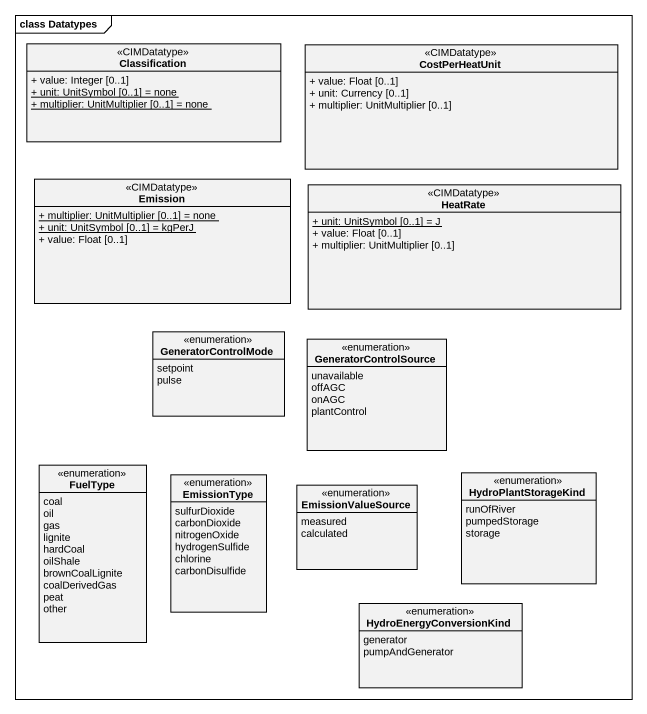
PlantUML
@startuml
mainframe class Datatypes
hide circle
hide empty members
skinparam classAttributeIconSize 0
class Classification <<CIMDatatype>> {
  + value: Integer [0..1]
  {static} + unit: UnitSymbol [0..1] = none
  {static} + multiplier: UnitMultiplier [0..1] = none
}
class CostPerHeatUnit <<CIMDatatype>> {
  + value: Float [0..1]
  + unit: Currency [0..1]
  + multiplier: UnitMultiplier [0..1]
}
class Emission <<CIMDatatype>> {
  {static} + multiplier: UnitMultiplier [0..1] = none
  {static} + unit: UnitSymbol [0..1] = kgPerJ
  + value: Float [0..1]
}
class HeatRate <<CIMDatatype>> {
  {static} + unit: UnitSymbol [0..1] = J
  + value: Float [0..1]
  + multiplier: UnitMultiplier [0..1]
}
enum GeneratorControlMode {
  setpoint
  pulse
}
enum GeneratorControlSource {
  unavailable
  offAGC
  onAGC
  plantControl
}
enum FuelType {
  coal
  oil
  gas
  lignite
  hardCoal
  oilShale
  brownCoalLignite
  coalDerivedGas
  peat
  other
}
enum EmissionType {
  sulfurDioxide
  carbonDioxide
  nitrogenOxide
  hydrogenSulfide
  chlorine
  carbonDisulfide
}
enum EmissionValueSource {
  measured
  calculated
}
enum HydroPlantStorageKind {
  runOfRiver
  pumpedStorage
  storage
}
enum HydroEnergyConversionKind {
  generator
  pumpAndGenerator
}
@enduml
